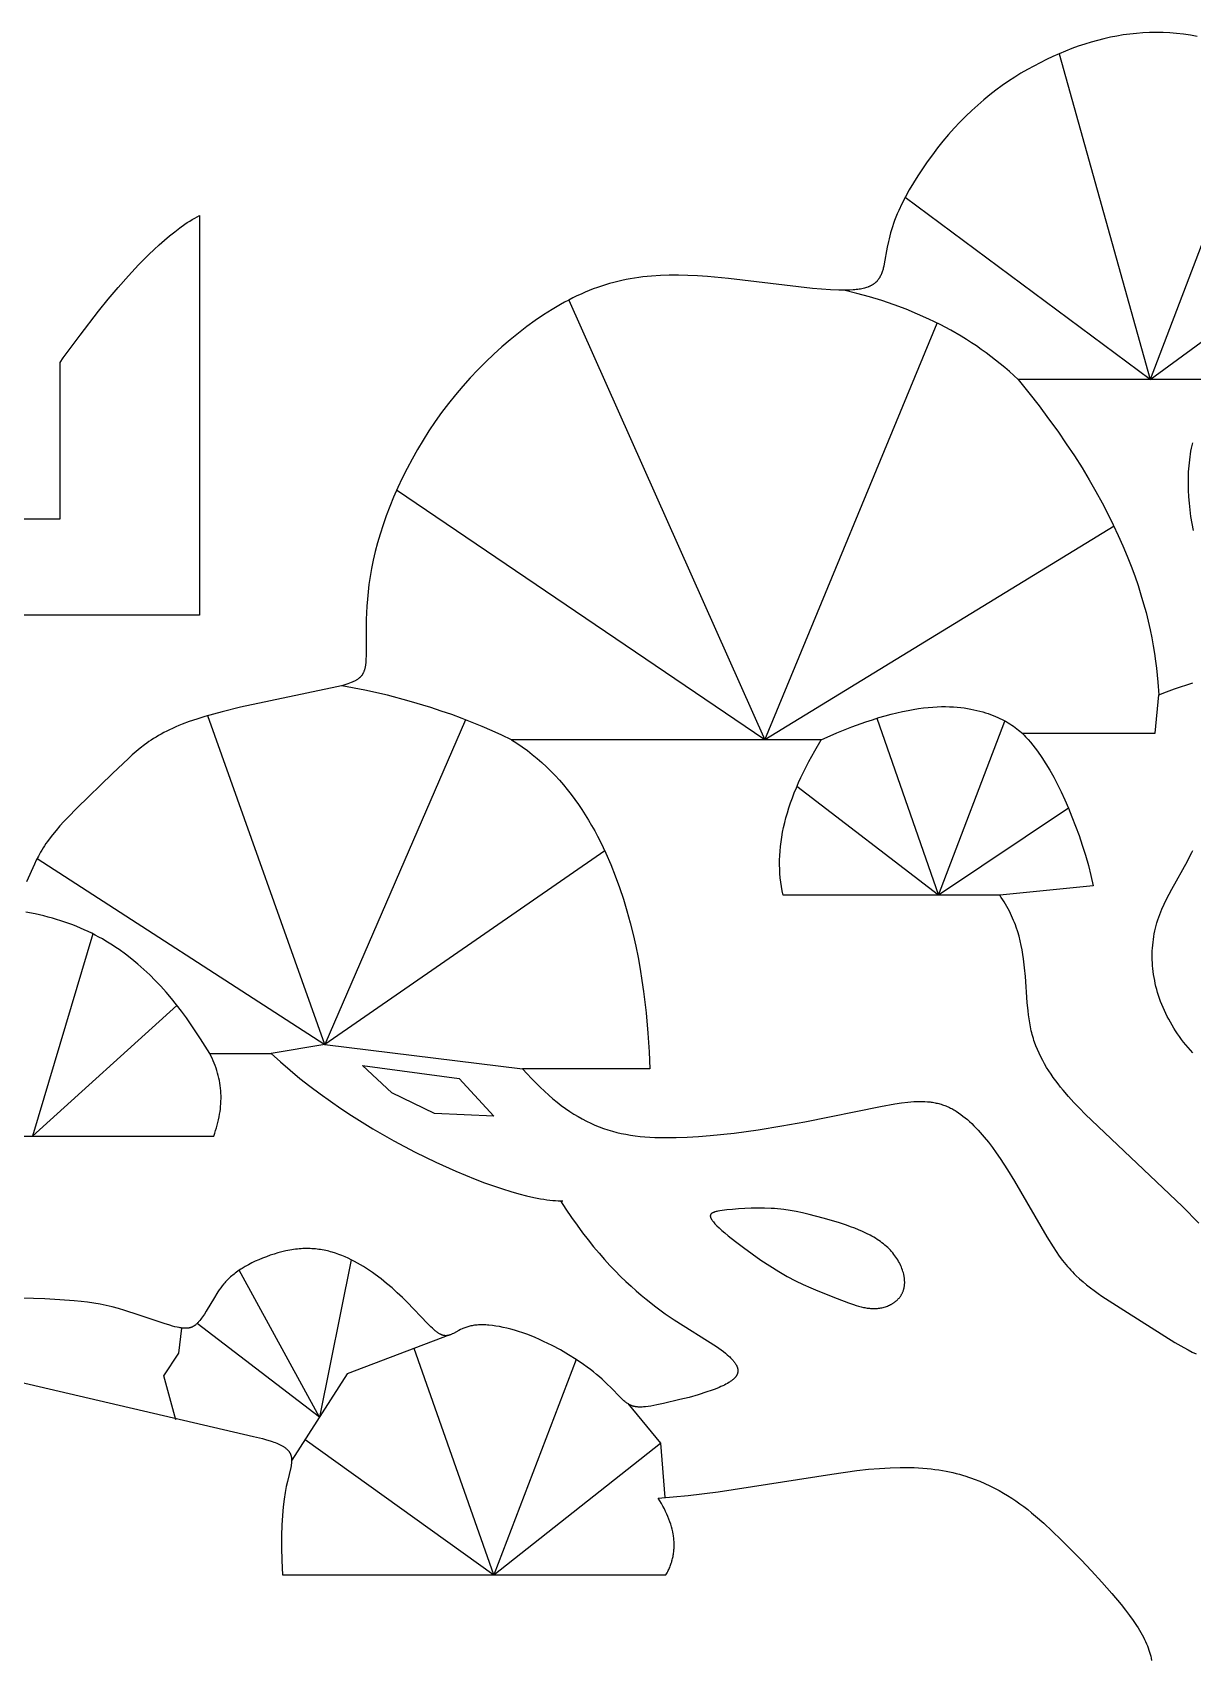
# Model space of a CAD drawing. Extents: x 7 to 176, y 5 to 122.
# Drawn here: x 56.7 to 106.7, y 52.2 to 122.3 of the extents above; entities that cross this region are included whole.
import ezdxf

# ---------------------------------------------------------------- set-up
doc = ezdxf.new("R2010")
doc.units = 0
doc.layers.get('0').update_dxf_attribs({"linetype": 'CONTINUOUS'})

msp = doc.modelspace()

# ---------------------------------------------------------------- linework, layer by layer
at = {"linetype": 'CONTINUOUS'}
for p, q in [((57.895, 101.318), (57.895, 108.054)), ((55.115, 101.318), (57.895, 101.318))]:
    msp.add_line(p, q, dxfattribs=at)
at = {"color": 7, "linetype": 'CONTINUOUS'}
for points in [[(106.864, 122.099), (106.567, 122.15), (106.271, 122.191), (105.975, 122.222), (105.681, 122.245), (105.389, 122.259), (105.099, 122.264), (104.811, 122.26), (104.525, 122.247), (104.241, 122.226), (103.959, 122.197), (103.678, 122.159), (103.399, 122.113), (103.12, 122.059), (102.843, 121.997), (102.567, 121.927), (102.291, 121.849), (102.016, 121.764), (101.741, 121.671), (101.467, 121.571), (101.192, 121.464), (100.918, 121.35), (100.643, 121.229), (100.368, 121.1), (100.094, 120.964), (99.819, 120.821), (99.546, 120.669), (99.273, 120.509), (99.002, 120.341), (98.731, 120.164), (98.463, 119.978), (98.196, 119.783), (97.931, 119.579), (97.668, 119.365), (97.408, 119.141), (97.151, 118.907), (96.896, 118.663), (96.644, 118.408), (96.396, 118.143), (96.153, 117.868), (95.914, 117.585), (95.681, 117.295), (95.456, 116.999), (95.238, 116.7), (95.029, 116.397), (94.83, 116.093), (94.641, 115.789), (94.464, 115.486), (94.299, 115.185), (94.148, 114.889), (94.011, 114.597), (93.948, 114.453), (93.888, 114.312), (93.833, 114.172), (93.782, 114.034), (93.735, 113.899), (93.693, 113.766), (93.655, 113.636), (93.621, 113.508), (93.59, 113.383), (93.563, 113.261), (93.516, 113.025), (93.386, 112.297), (93.366, 112.206), (93.345, 112.118), (93.333, 112.075), (93.321, 112.034), (93.309, 111.993), (93.295, 111.953), (93.281, 111.914), (93.266, 111.876), (93.25, 111.839), (93.234, 111.802), (93.216, 111.767), (93.197, 111.733), (93.188, 111.716), (93.178, 111.699), (93.167, 111.683), (93.157, 111.667), (93.146, 111.651), (93.135, 111.635), (93.123, 111.62), (93.112, 111.604), (93.1, 111.59), (93.087, 111.575), (93.074, 111.56), (93.061, 111.546), (93.048, 111.532), (93.034, 111.518), (93.02, 111.505), (93.005, 111.492), (92.99, 111.479), (92.975, 111.466), (92.959, 111.454), (92.943, 111.441), (92.927, 111.429), (92.91, 111.418), (92.893, 111.406), (92.875, 111.395), (92.857, 111.384), (92.838, 111.374), (92.819, 111.363), (92.8, 111.353), (92.78, 111.343), (92.759, 111.333), (92.739, 111.324), (92.717, 111.315), (92.695, 111.306), (92.673, 111.297), (92.627, 111.281), (92.579, 111.266), (92.529, 111.252), (92.476, 111.238), (92.422, 111.226), (92.365, 111.215), (92.305, 111.206), (92.244, 111.197), (92.18, 111.189), (92.114, 111.183), (92.045, 111.177), (91.902, 111.169), (91.751, 111.165), (91.591, 111.164), (91.424, 111.167), (91.07, 111.182), (90.69, 111.208), (90.289, 111.243), (86.677, 111.667), (85.78, 111.751), (85.35, 111.78), (84.932, 111.8), (84.526, 111.81), (84.13, 111.809), (83.744, 111.797), (83.365, 111.773), (83.179, 111.756), (82.994, 111.736), (82.811, 111.713), (82.629, 111.687), (82.449, 111.657), (82.269, 111.623), (82.091, 111.586), (81.913, 111.545), (81.736, 111.501), (81.56, 111.453), (81.384, 111.4), (81.209, 111.344), (81.033, 111.284), (80.858, 111.22), (80.683, 111.151), (80.507, 111.078), (80.331, 111.001), (80.155, 110.92), (79.978, 110.834), (79.8, 110.743), (79.622, 110.648), (79.443, 110.548), (79.082, 110.335), (78.72, 110.105), (78.358, 109.859), (77.996, 109.597), (77.636, 109.32), (77.278, 109.029), (76.923, 108.725), (76.573, 108.408), (76.228, 108.079), (75.89, 107.739), (75.559, 107.388), (75.236, 107.028), (74.922, 106.659), (74.619, 106.282), (74.327, 105.897), (74.048, 105.506), (73.78, 105.109), (73.525, 104.707), (73.283, 104.302), (73.053, 103.894), (72.836, 103.484), (72.631, 103.074), (72.44, 102.665), (72.261, 102.257), (72.095, 101.852), (71.943, 101.451), (71.803, 101.055), (71.677, 100.664), (71.564, 100.28), (71.465, 99.904), (71.379, 99.537), (71.306, 99.18), (71.246, 98.833), (71.197, 98.496), (71.158, 98.171), (71.128, 97.857), (71.106, 97.555), (71.091, 97.266), (71.082, 96.988), (71.076, 95.429), (71.07, 95.265), (71.065, 95.189), (71.059, 95.117), (71.052, 95.048), (71.043, 94.983), (71.037, 94.952), (71.031, 94.921), (71.025, 94.892), (71.018, 94.863), (71.011, 94.835), (71.002, 94.807), (70.994, 94.781), (70.984, 94.755), (70.974, 94.729), (70.964, 94.705), (70.958, 94.693), (70.952, 94.681), (70.946, 94.669), (70.94, 94.657), (70.934, 94.646), (70.927, 94.635), (70.92, 94.624), (70.913, 94.613), (70.906, 94.602), (70.899, 94.591), (70.891, 94.581), (70.884, 94.57), (70.876, 94.56), (70.867, 94.55), (70.859, 94.54), (70.85, 94.53), (70.841, 94.52), (70.832, 94.51), (70.823, 94.501), (70.813, 94.491), (70.803, 94.482), (70.793, 94.473), (70.783, 94.464), (70.773, 94.455), (70.751, 94.437), (70.728, 94.42), (70.704, 94.403), (70.679, 94.386), (70.653, 94.37), (70.626, 94.354), (70.597, 94.339), (70.568, 94.323), (70.537, 94.308), (70.505, 94.293), (70.472, 94.279), (70.438, 94.265), (70.365, 94.237), (70.287, 94.209), (70.204, 94.182), (70.114, 94.155), (70.019, 94.129), (69.811, 94.075), (65.666, 93.2), (64.88, 93.007), (64.501, 92.906), (64.136, 92.802), (63.788, 92.694), (63.461, 92.584), (63.157, 92.47), (63.014, 92.412), (62.875, 92.354), (62.742, 92.294), (62.613, 92.234), (62.489, 92.173), (62.369, 92.111), (62.253, 92.048), (62.141, 91.984), (62.032, 91.92), (61.927, 91.854), (61.825, 91.788), (61.726, 91.721), (61.629, 91.653), (61.535, 91.584), (61.352, 91.443), (61.177, 91.298), (61.006, 91.149), (60.838, 90.997), (60.156, 90.344), (58.619, 88.863), (58.243, 88.475), (58.063, 88.281), (57.889, 88.088), (57.724, 87.895), (57.569, 87.704), (57.424, 87.515), (57.356, 87.422), (57.291, 87.329), (57.229, 87.236), (57.17, 87.145), (57.115, 87.054), (57.062, 86.964), (56.964, 86.787), (56.875, 86.614), (56.793, 86.445), (56.451, 85.679)], [(57.895, 108.054), (58.03, 108.246), (58.758, 109.236), (59.555, 110.264), (59.974, 110.779), (60.403, 111.286), (60.839, 111.78), (61.281, 112.255), (61.726, 112.705), (61.949, 112.92), (62.171, 113.125), (62.393, 113.322), (62.614, 113.509), (62.834, 113.686), (63.052, 113.851), (63.269, 114.004), (63.376, 114.076), (63.483, 114.145), (63.59, 114.211), (63.695, 114.272), (63.8, 114.331), (63.905, 114.386), (63.905, 107.238), (63.905, 97.174)], [(63.905, 97.174), (44.073, 97.174)], [(106.67, 78.319), (106.567, 78.431), (106.468, 78.545), (106.371, 78.661), (106.277, 78.779), (106.187, 78.898), (106.099, 79.018), (106.013, 79.14), (105.931, 79.262), (105.852, 79.386), (105.777, 79.51), (105.704, 79.636), (105.634, 79.762), (105.568, 79.889), (105.505, 80.016), (105.445, 80.143), (105.389, 80.271), (105.336, 80.399), (105.286, 80.527), (105.24, 80.656), (105.197, 80.785), (105.156, 80.914), (105.12, 81.043), (105.086, 81.171), (105.056, 81.3), (105.029, 81.429), (105.005, 81.558), (104.984, 81.686), (104.966, 81.815), (104.951, 81.943), (104.94, 82.071), (104.931, 82.198), (104.926, 82.325), (104.924, 82.452), (104.924, 82.578), (104.928, 82.704), (104.935, 82.829), (104.944, 82.954), (104.957, 83.078), (104.973, 83.201), (104.991, 83.323), (105.013, 83.445), (105.037, 83.566), (105.065, 83.686), (105.095, 83.805), (105.128, 83.923), (105.164, 84.04), (105.202, 84.157), (105.244, 84.272), (105.288, 84.386), (105.334, 84.499), (105.432, 84.722), (105.537, 84.942), (105.647, 85.157), (105.761, 85.369), (106.438, 86.57), (106.535, 86.76), (106.624, 86.946), (106.665, 87.039)], [(55.702, 64.25), (66.233, 61.798), (66.615, 61.701), (66.787, 61.653), (66.947, 61.604), (67.023, 61.58), (67.095, 61.554), (67.164, 61.529), (67.23, 61.503), (67.292, 61.476), (67.352, 61.448), (67.408, 61.42), (67.435, 61.406), (67.462, 61.391), (67.487, 61.376), (67.512, 61.361), (67.535, 61.346), (67.558, 61.33), (67.58, 61.314), (67.602, 61.298), (67.622, 61.282), (67.642, 61.265), (67.661, 61.248), (67.679, 61.231), (67.696, 61.214), (67.713, 61.196), (67.729, 61.178), (67.736, 61.168), (67.743, 61.159), (67.751, 61.15), (67.757, 61.14), (67.764, 61.13), (67.771, 61.121), (67.777, 61.111), (67.783, 61.101), (67.789, 61.091), (67.795, 61.081), (67.8, 61.071), (67.805, 61.061), (67.81, 61.051), (67.815, 61.04), (67.82, 61.03), (67.824, 61.019), (67.829, 61.008), (67.833, 60.997), (67.836, 60.986), (67.84, 60.975), (67.843, 60.964), (67.847, 60.953), (67.85, 60.942), (67.852, 60.93), (67.855, 60.918), (67.857, 60.907), (67.86, 60.895), (67.861, 60.883), (67.863, 60.871), (67.865, 60.859), (67.866, 60.846), (67.867, 60.834), (67.869, 60.809), (67.869, 60.783), (67.869, 60.757), (67.868, 60.73), (67.867, 60.703), (67.864, 60.675), (67.861, 60.647), (67.857, 60.618), (67.852, 60.588), (67.841, 60.525), (67.827, 60.459), (67.686, 59.861), (67.639, 59.635), (67.592, 59.378), (67.547, 59.087), (67.507, 58.759), (67.473, 58.391), (67.447, 57.98), (67.432, 57.522), (67.429, 57.014), (67.441, 56.454), (67.468, 55.836), (83.986, 55.836), (84.012, 55.881), (84.037, 55.926), (84.061, 55.972), (84.084, 56.017), (84.106, 56.063), (84.127, 56.109), (84.146, 56.155), (84.166, 56.201), (84.184, 56.248), (84.201, 56.294), (84.217, 56.341), (84.232, 56.388), (84.246, 56.436), (84.259, 56.483), (84.271, 56.531), (84.282, 56.579), (84.292, 56.628), (84.301, 56.676), (84.309, 56.725), (84.316, 56.774), (84.323, 56.823), (84.328, 56.872), (84.332, 56.921), (84.335, 56.971), (84.337, 57.021), (84.339, 57.071), (84.339, 57.122), (84.338, 57.172), (84.336, 57.223), (84.334, 57.274), (84.33, 57.325), (84.325, 57.377), (84.32, 57.429), (84.313, 57.48), (84.305, 57.532), (84.297, 57.585), (84.276, 57.69), (84.252, 57.796), (84.224, 57.903), (84.192, 58.011), (84.155, 58.12), (84.115, 58.229), (84.071, 58.34), (84.023, 58.451), (83.971, 58.563), (83.916, 58.676), (83.856, 58.79), (83.792, 58.904), (83.724, 59.02), (83.652, 59.136), (84.297, 59.189), (84.943, 59.254), (86.236, 59.415), (91.125, 60.177), (92.2, 60.323), (92.706, 60.379), (93.187, 60.421), (93.642, 60.448), (94.073, 60.46), (94.48, 60.458), (94.675, 60.451), (94.864, 60.442), (95.048, 60.43), (95.227, 60.415), (95.401, 60.397), (95.57, 60.376), (95.734, 60.353), (95.893, 60.327), (96.048, 60.299), (96.199, 60.268), (96.345, 60.236), (96.487, 60.201), (96.626, 60.164), (96.76, 60.126), (96.891, 60.086), (97.018, 60.044), (97.143, 60.001), (97.263, 59.957), (97.496, 59.864), (97.718, 59.767), (97.929, 59.667), (98.132, 59.565), (98.327, 59.461), (98.516, 59.355), (98.699, 59.246), (98.877, 59.134), (99.051, 59.019), (99.223, 58.899), (99.393, 58.774), (99.562, 58.644), (99.732, 58.508), (99.903, 58.366), (100.252, 58.059), (100.617, 57.719), (101.008, 57.342), (101.867, 56.475), (102.315, 56.004), (102.759, 55.519), (103.187, 55.032), (103.586, 54.551), (103.771, 54.317), (103.945, 54.088), (104.105, 53.865), (104.251, 53.65), (104.317, 53.546), (104.38, 53.444), (104.439, 53.344), (104.494, 53.246), (104.546, 53.15), (104.594, 53.055), (104.638, 52.961), (104.679, 52.868), (104.717, 52.777), (104.751, 52.686), (104.783, 52.596), (104.811, 52.507), (104.836, 52.418), (104.859, 52.329), (104.878, 52.24), (104.895, 52.151)]]:
    msp.add_lwpolyline(points, dxfattribs=at)
at = {"color": 1, "linetype": 'CONTINUOUS'}
for points in [[(100.918, 121.35), (104.833, 107.323), (94.288, 115.163)], [(110.014, 120.904), (104.833, 107.323), (115.116, 114.841)], [(79.8, 110.743), (88.237, 91.801), (95.659, 109.752)], [(99.149, 107.323), (98.962, 107.497), (98.772, 107.668), (98.578, 107.835), (98.382, 107.998), (98.182, 108.158), (97.98, 108.314), (97.774, 108.467), (97.565, 108.617), (97.354, 108.763), (97.139, 108.905), (96.921, 109.045), (96.7, 109.18), (96.249, 109.441), (95.786, 109.688), (95.31, 109.921), (94.823, 110.14), (94.323, 110.346), (93.811, 110.537), (93.287, 110.715), (92.751, 110.878), (92.202, 111.028), (91.641, 111.164)], [(108.104, 107.323), (99.149, 107.323), (99.611, 106.75), (100.049, 106.186), (100.464, 105.632), (100.855, 105.087), (101.225, 104.551), (101.573, 104.025), (101.9, 103.508), (102.207, 103), (102.495, 102.502), (102.763, 102.014), (103.014, 101.535), (103.247, 101.065), (103.463, 100.605), (103.662, 100.155), (103.846, 99.715), (104.015, 99.284), (104.17, 98.863), (104.311, 98.452), (104.439, 98.05), (104.554, 97.659), (104.658, 97.277), (104.751, 96.905), (104.833, 96.543), (104.905, 96.19), (104.968, 95.848), (105.023, 95.516), (105.069, 95.194), (105.109, 94.881), (105.169, 94.287), (105.207, 93.734)], [(106.697, 100.822), (106.641, 101.121), (106.593, 101.414), (106.554, 101.704), (106.522, 101.989), (106.499, 102.269), (106.485, 102.546), (106.479, 102.817), (106.481, 103.085), (106.491, 103.348), (106.51, 103.606), (106.537, 103.86), (106.554, 103.986), (106.572, 104.11), (106.593, 104.233), (106.616, 104.355), (106.641, 104.476), (106.668, 104.596)], [(103.278, 101.001), (88.237, 91.801), (72.387, 102.548)], [(77.341, 91.801), (76.925, 91.999), (76.503, 92.19), (76.076, 92.374), (75.644, 92.551), (75.206, 92.722), (74.763, 92.885), (74.314, 93.041), (73.86, 93.19), (72.936, 93.468), (71.99, 93.717), (71.022, 93.939), (70.033, 94.132)], [(105.207, 93.734), (105.533, 93.862), (105.888, 93.992), (106.675, 94.254)], [(90.667, 91.801), (91.347, 92.097), (91.986, 92.353), (92.587, 92.571), (92.874, 92.667), (93.151, 92.754), (93.42, 92.832), (93.68, 92.903), (93.931, 92.966), (94.175, 93.021), (94.41, 93.069), (94.637, 93.11), (94.857, 93.145), (95.07, 93.174), (95.275, 93.196), (95.473, 93.212), (95.665, 93.223), (95.849, 93.229), (96.028, 93.23), (96.2, 93.227), (96.366, 93.219), (96.526, 93.207), (96.681, 93.191), (96.83, 93.172), (96.974, 93.149), (97.114, 93.124), (97.248, 93.096), (97.377, 93.066), (97.503, 93.033), (97.624, 92.999), (97.741, 92.964), (97.854, 92.927), (97.964, 92.888), (98.069, 92.849), (98.172, 92.808), (98.27, 92.765), (98.366, 92.721), (98.458, 92.677), (98.547, 92.63), (98.633, 92.583), (98.716, 92.535), (98.796, 92.485), (98.874, 92.434), (98.949, 92.383), (99.021, 92.33), (99.092, 92.276), (99.16, 92.221), (99.225, 92.166), (99.289, 92.109), (99.351, 92.052), (99.411, 91.994), (99.469, 91.935), (99.526, 91.875), (99.581, 91.815), (99.688, 91.692), (99.789, 91.566), (99.888, 91.439), (99.983, 91.309), (100.167, 91.044), (100.344, 90.77), (100.514, 90.486), (100.68, 90.19), (100.842, 89.881), (101.001, 89.557), (101.157, 89.217), (101.313, 88.858), (101.468, 88.48), (101.622, 88.086), (101.771, 87.677), (101.914, 87.256), (102.049, 86.826), (102.173, 86.39), (102.286, 85.95), (102.385, 85.509), (98.358, 85.111)], [(99.308, 92.092), (105.043, 92.092), (105.207, 93.734)], [(75.349, 92.667), (69.291, 78.682), (64.253, 92.836)], [(93.063, 92.727), (95.718, 85.111), (98.584, 92.61)], [(106.934, 70.982), (106.224, 71.705), (102.033, 75.683), (101.789, 75.929), (101.55, 76.181), (101.316, 76.44), (101.088, 76.706), (100.978, 76.841), (100.871, 76.979), (100.766, 77.118), (100.664, 77.259), (100.565, 77.401), (100.469, 77.546), (100.378, 77.693), (100.29, 77.841), (100.207, 77.992), (100.127, 78.144), (100.053, 78.299), (99.983, 78.455), (99.919, 78.614), (99.859, 78.774), (99.832, 78.855), (99.806, 78.937), (99.781, 79.019), (99.758, 79.102), (99.736, 79.185), (99.716, 79.269), (99.68, 79.438), (99.648, 79.609), (99.621, 79.781), (99.597, 79.956), (99.577, 80.133), (99.545, 80.491), (99.466, 81.6), (99.431, 81.98), (99.385, 82.363), (99.356, 82.556), (99.323, 82.75), (99.284, 82.945), (99.24, 83.14), (99.189, 83.336), (99.131, 83.532), (99.066, 83.729), (99.031, 83.827), (98.994, 83.926), (98.954, 84.024), (98.912, 84.123), (98.868, 84.222), (98.822, 84.32), (98.773, 84.419), (98.721, 84.518), (98.668, 84.617), (98.611, 84.716), (98.552, 84.815), (98.49, 84.913), (98.425, 85.012), (98.358, 85.111), (89.034, 85.111), (88.995, 85.293), (88.961, 85.477), (88.933, 85.662), (88.91, 85.849), (88.894, 86.038), (88.883, 86.229), (88.879, 86.421), (88.88, 86.615), (88.887, 86.811), (88.9, 87.009), (88.918, 87.209), (88.943, 87.41), (88.974, 87.613), (89.01, 87.817), (89.052, 88.024), (89.1, 88.232), (89.154, 88.442), (89.214, 88.653), (89.28, 88.867), (89.351, 89.082), (89.429, 89.299), (89.512, 89.518), (89.601, 89.738), (89.696, 89.96), (89.797, 90.184), (89.904, 90.41), (90.135, 90.866), (90.389, 91.33), (90.667, 91.801), (77.341, 91.801), (77.572, 91.652), (77.798, 91.497), (78.017, 91.336), (78.231, 91.17), (78.439, 90.998), (78.641, 90.821), (78.838, 90.638), (79.029, 90.451), (79.215, 90.258), (79.395, 90.062), (79.57, 89.86), (79.739, 89.655), (79.904, 89.445), (80.063, 89.232), (80.218, 89.015), (80.367, 88.794), (80.512, 88.57), (80.652, 88.343), (80.787, 88.113), (80.917, 87.88), (81.044, 87.644), (81.165, 87.406), (81.282, 87.166), (81.395, 86.924), (81.609, 86.434), (81.806, 85.938), (81.987, 85.437), (82.154, 84.933), (82.306, 84.428), (82.445, 83.922), (82.57, 83.417), (82.683, 82.915), (82.784, 82.418), (82.874, 81.926), (82.953, 81.44), (83.022, 80.964), (83.133, 80.042), (83.212, 79.171), (83.264, 78.364), (83.293, 77.631)], [(101.313, 88.858), (95.718, 85.111), (89.62, 89.784)], [(81.351, 87.02), (69.291, 78.682), (77.815, 77.631)], [(56.913, 86.69), (69.291, 78.682), (66.984, 78.29)], [(64.339, 78.29), (63.947, 78.919), (63.544, 79.526), (63.337, 79.819), (63.125, 80.106), (62.91, 80.386), (62.69, 80.659), (62.464, 80.925), (62.234, 81.183), (61.998, 81.433), (61.756, 81.676), (61.508, 81.91), (61.253, 82.136), (60.991, 82.354), (60.722, 82.563), (60.446, 82.762), (60.305, 82.859), (60.162, 82.953), (60.017, 83.044), (59.869, 83.134), (59.72, 83.221), (59.569, 83.305), (59.415, 83.387), (59.259, 83.466), (59.101, 83.543), (58.94, 83.618), (58.778, 83.69), (58.613, 83.759), (58.445, 83.825), (58.275, 83.889), (58.102, 83.951), (57.927, 84.009), (57.749, 84.065), (57.569, 84.118), (57.386, 84.168), (57.2, 84.215), (57.012, 84.26), (56.82, 84.302), (56.429, 84.376)], [(59.312, 83.44), (56.713, 74.733), (62.928, 80.363)], [(53.819, 74.733), (64.513, 74.733), (64.555, 74.852), (64.595, 74.97), (64.631, 75.088), (64.665, 75.205), (64.695, 75.322), (64.722, 75.438), (64.746, 75.554), (64.767, 75.669), (64.785, 75.784), (64.8, 75.898), (64.811, 76.012), (64.82, 76.126), (64.825, 76.239), (64.828, 76.351), (64.827, 76.463), (64.823, 76.574), (64.816, 76.685), (64.806, 76.795), (64.793, 76.905), (64.776, 77.015), (64.757, 77.124), (64.735, 77.232), (64.709, 77.34), (64.68, 77.447), (64.649, 77.554), (64.614, 77.661), (64.576, 77.767), (64.534, 77.872), (64.49, 77.977), (64.443, 78.082), (64.392, 78.186), (64.339, 78.29), (66.984, 78.29), (67.387, 77.923), (67.802, 77.566), (68.225, 77.218), (68.657, 76.879), (69.097, 76.549), (69.542, 76.229), (69.991, 75.919), (70.445, 75.619), (70.902, 75.329), (71.36, 75.05), (72.275, 74.524), (73.184, 74.041), (74.076, 73.604), (74.943, 73.215), (75.776, 72.875), (76.177, 72.723), (76.566, 72.585), (76.941, 72.459), (77.303, 72.347), (77.649, 72.248), (77.979, 72.163), (78.291, 72.091), (78.585, 72.034), (78.725, 72.01), (78.859, 71.99), (78.988, 71.974), (79.112, 71.962), (79.231, 71.953), (79.343, 71.947), (79.45, 71.946), (79.501, 71.946), (79.551, 71.948)], [(70.917, 77.774), (75.088, 77.214), (76.571, 75.59), (74.024, 75.702), (72.176, 76.598), (70.917, 77.774), (70.917, 77.774)], [(83.293, 77.631), (77.815, 77.631), (78.006, 77.419), (78.196, 77.216), (78.383, 77.023), (78.569, 76.839), (78.753, 76.664), (78.936, 76.498), (79.119, 76.341), (79.3, 76.192), (79.48, 76.052), (79.661, 75.92), (79.841, 75.795), (80.021, 75.679), (80.201, 75.569), (80.382, 75.468), (80.563, 75.373), (80.745, 75.285), (80.929, 75.204), (81.114, 75.13), (81.3, 75.062), (81.488, 75), (81.678, 74.943), (81.87, 74.893), (82.064, 74.848), (82.261, 74.809), (82.461, 74.775), (82.664, 74.746), (82.87, 74.721), (83.079, 74.701), (83.292, 74.686), (83.509, 74.675), (83.731, 74.668), (83.956, 74.664), (84.42, 74.668), (84.899, 74.685), (85.39, 74.714), (85.893, 74.754), (86.917, 74.864), (87.951, 75.004), (88.973, 75.167), (89.964, 75.343), (93.229, 76.005), (93.845, 76.118), (94.129, 76.161), (94.398, 76.194), (94.528, 76.206), (94.655, 76.215), (94.778, 76.221), (94.899, 76.224), (95.017, 76.224), (95.133, 76.22), (95.246, 76.212), (95.302, 76.207), (95.357, 76.201), (95.412, 76.194), (95.466, 76.186), (95.52, 76.177), (95.574, 76.167), (95.627, 76.156), (95.68, 76.144), (95.732, 76.131), (95.784, 76.117), (95.835, 76.102), (95.887, 76.085), (95.938, 76.068), (95.989, 76.049), (96.039, 76.03), (96.089, 76.009), (96.139, 75.987), (96.189, 75.963), (96.239, 75.939), (96.289, 75.913), (96.338, 75.886), (96.387, 75.858), (96.436, 75.829), (96.485, 75.799), (96.582, 75.735), (96.679, 75.667), (96.774, 75.595), (96.87, 75.519), (96.964, 75.44), (97.058, 75.356), (97.151, 75.269), (97.243, 75.179), (97.334, 75.086), (97.425, 74.989), (97.515, 74.89), (97.693, 74.684), (97.867, 74.468), (98.039, 74.243), (98.207, 74.011), (98.372, 73.773), (98.692, 73.284), (98.999, 72.785), (100.384, 70.386), (100.652, 69.961), (100.787, 69.759), (100.923, 69.565), (101.062, 69.38), (101.202, 69.203), (101.273, 69.119), (101.345, 69.037), (101.417, 68.957), (101.49, 68.88), (101.564, 68.804), (101.638, 68.73), (101.789, 68.588), (101.943, 68.453), (102.1, 68.323), (102.26, 68.197), (102.424, 68.075), (102.59, 67.957), (102.76, 67.84), (103.862, 67.132), (105.898, 65.84), (106.283, 65.619), (106.468, 65.52), (106.646, 65.43), (106.816, 65.349)], [(79.443, 71.946), (79.681, 71.578), (79.92, 71.226), (80.158, 70.889), (80.396, 70.567), (80.633, 70.259), (80.87, 69.965), (81.105, 69.685), (81.339, 69.418), (81.571, 69.164), (81.802, 68.922), (82.031, 68.691), (82.257, 68.472), (82.481, 68.264), (82.701, 68.067), (82.919, 67.88), (83.134, 67.702), (83.552, 67.374), (83.955, 67.079), (84.339, 66.814), (86.158, 65.666), (86.266, 65.591), (86.366, 65.519), (86.459, 65.448), (86.545, 65.38), (86.624, 65.313), (86.697, 65.249), (86.73, 65.218), (86.763, 65.187), (86.793, 65.156), (86.822, 65.126), (86.85, 65.096), (86.875, 65.067), (86.9, 65.038), (86.922, 65.009), (86.943, 64.981), (86.963, 64.954), (86.981, 64.926), (86.997, 64.899), (87.005, 64.886), (87.012, 64.873), (87.019, 64.86), (87.026, 64.847), (87.032, 64.834), (87.038, 64.821), (87.044, 64.808), (87.049, 64.795), (87.053, 64.783), (87.058, 64.77), (87.062, 64.758), (87.066, 64.746), (87.069, 64.733), (87.072, 64.721), (87.075, 64.709), (87.077, 64.697), (87.079, 64.685), (87.08, 64.673), (87.082, 64.661), (87.083, 64.65), (87.083, 64.638), (87.084, 64.626), (87.083, 64.615), (87.083, 64.603), (87.082, 64.592), (87.081, 64.581), (87.08, 64.57), (87.078, 64.558), (87.076, 64.547), (87.073, 64.536), (87.071, 64.525), (87.068, 64.514), (87.064, 64.503), (87.06, 64.493), (87.056, 64.482), (87.052, 64.471), (87.047, 64.461), (87.042, 64.45), (87.037, 64.44), (87.031, 64.429), (87.026, 64.419), (87.019, 64.409), (87.013, 64.398), (87.006, 64.388), (86.999, 64.378), (86.991, 64.368), (86.984, 64.358), (86.976, 64.348), (86.967, 64.338), (86.959, 64.328), (86.95, 64.318), (86.941, 64.308), (86.921, 64.288), (86.901, 64.269), (86.879, 64.25), (86.857, 64.231), (86.833, 64.212), (86.808, 64.193), (86.782, 64.174), (86.755, 64.156), (86.727, 64.137), (86.698, 64.119), (86.636, 64.082), (86.571, 64.046), (86.502, 64.01), (86.43, 63.975), (86.354, 63.94), (86.275, 63.906), (86.11, 63.838), (85.934, 63.773), (85.752, 63.71), (85.37, 63.59), (84.978, 63.479), (84.59, 63.38), (83.882, 63.216), (83.586, 63.153), (83.332, 63.105), (83.218, 63.088), (83.112, 63.074), (83.061, 63.069), (83.013, 63.065), (82.966, 63.062), (82.921, 63.06), (82.877, 63.059), (82.835, 63.06), (82.794, 63.062), (82.754, 63.065), (82.734, 63.067), (82.715, 63.069), (82.696, 63.072), (82.677, 63.075), (82.659, 63.078), (82.641, 63.082), (82.623, 63.086), (82.605, 63.091), (82.587, 63.095), (82.57, 63.1), (82.552, 63.106), (82.535, 63.111), (82.518, 63.117), (82.501, 63.124), (82.485, 63.131), (82.468, 63.138), (82.452, 63.145), (82.435, 63.153), (82.419, 63.161), (82.403, 63.17), (82.387, 63.179), (82.371, 63.189), (82.355, 63.198), (82.339, 63.208), (82.307, 63.23), (82.275, 63.253), (82.243, 63.277), (82.211, 63.303), (82.178, 63.33), (82.146, 63.359), (82.08, 63.42), (82.012, 63.486), (81.628, 63.883), (81.445, 64.067), (81.344, 64.164), (81.237, 64.263), (81.123, 64.364), (81.002, 64.467), (80.873, 64.572), (80.736, 64.678), (80.592, 64.785), (80.442, 64.892), (80.126, 65.106), (79.791, 65.316), (79.442, 65.519), (79.084, 65.712), (78.902, 65.803), (78.72, 65.891), (78.538, 65.974), (78.356, 66.053), (78.176, 66.126), (77.996, 66.194), (77.819, 66.257), (77.643, 66.315), (77.471, 66.368), (77.301, 66.415), (77.134, 66.457), (76.972, 66.494), (76.813, 66.525), (76.659, 66.551), (76.51, 66.572), (76.366, 66.587), (76.297, 66.592), (76.229, 66.597), (76.162, 66.599), (76.097, 66.601), (76.033, 66.601), (75.972, 66.6), (75.912, 66.597), (75.853, 66.593), (75.797, 66.588), (75.742, 66.581), (75.689, 66.573), (75.638, 66.564), (75.589, 66.554), (75.541, 66.543), (75.494, 66.531), (75.449, 66.519), (75.406, 66.505), (75.363, 66.491), (75.323, 66.476), (75.283, 66.461), (75.245, 66.445), (75.208, 66.429), (75.137, 66.396), (75.07, 66.362), (74.837, 66.236), (74.786, 66.209), (74.761, 66.197), (74.736, 66.186), (74.711, 66.176), (74.699, 66.171), (74.687, 66.167), (74.675, 66.162), (74.663, 66.159), (74.651, 66.155), (74.64, 66.152), (74.628, 66.148), (74.616, 66.146), (74.605, 66.143), (74.593, 66.141), (74.581, 66.139), (74.57, 66.137), (74.558, 66.136), (74.547, 66.135), (74.535, 66.134), (74.523, 66.134), (74.512, 66.134), (74.5, 66.134), (74.489, 66.135), (74.477, 66.135), (74.466, 66.136), (74.454, 66.138), (74.442, 66.139), (74.431, 66.141), (74.419, 66.144), (74.407, 66.146), (74.396, 66.149), (74.384, 66.152), (74.372, 66.156), (74.36, 66.16), (74.348, 66.164), (74.336, 66.168), (74.324, 66.173), (74.312, 66.178), (74.3, 66.184), (74.288, 66.189), (74.275, 66.195), (74.263, 66.202), (74.238, 66.215), (74.212, 66.23), (74.186, 66.247), (74.16, 66.264), (74.133, 66.283), (74.105, 66.304), (74.077, 66.325), (74.048, 66.348), (73.989, 66.398), (73.927, 66.454), (73.862, 66.515), (73.722, 66.654), (72.843, 67.574), (72.636, 67.781), (72.419, 67.987), (72.193, 68.19), (71.96, 68.389), (71.719, 68.582), (71.472, 68.767), (71.346, 68.856), (71.219, 68.942), (71.091, 69.027), (70.962, 69.108), (70.831, 69.186), (70.7, 69.262), (70.568, 69.334), (70.435, 69.402), (70.301, 69.467), (70.167, 69.528), (70.031, 69.585), (69.895, 69.637), (69.757, 69.685), (69.618, 69.729), (69.547, 69.749), (69.477, 69.768), (69.406, 69.785), (69.334, 69.801), (69.263, 69.816), (69.19, 69.83), (69.117, 69.842), (69.044, 69.852), (68.97, 69.862), (68.895, 69.87), (68.82, 69.876), (68.745, 69.881), (68.669, 69.885), (68.592, 69.886), (68.514, 69.887), (68.436, 69.886), (68.357, 69.883), (68.278, 69.878), (68.198, 69.872), (68.117, 69.864), (68.035, 69.855), (67.953, 69.844), (67.87, 69.831), (67.786, 69.816), (67.618, 69.783), (67.45, 69.744), (67.281, 69.7), (67.112, 69.65), (66.945, 69.596), (66.78, 69.537), (66.617, 69.475), (66.458, 69.408), (66.303, 69.339), (66.153, 69.266), (66.008, 69.191), (65.869, 69.114), (65.738, 69.035), (65.675, 68.995), (65.614, 68.954), (65.555, 68.913), (65.498, 68.872), (65.443, 68.831), (65.39, 68.789), (65.338, 68.748), (65.289, 68.706), (65.241, 68.664), (65.195, 68.621), (65.151, 68.579), (65.108, 68.536), (65.067, 68.494), (65.027, 68.451), (64.989, 68.409), (64.952, 68.366), (64.881, 68.281), (64.816, 68.196), (64.754, 68.112), (64.696, 68.028), (64.642, 67.945), (64.541, 67.782), (64.191, 67.194), (64.11, 67.067), (64.032, 66.95), (63.993, 66.895), (63.954, 66.843), (63.916, 66.794), (63.877, 66.748), (63.858, 66.726), (63.839, 66.705), (63.82, 66.684), (63.8, 66.664), (63.781, 66.645), (63.761, 66.627), (63.742, 66.61), (63.722, 66.593), (63.702, 66.578), (63.692, 66.57), (63.682, 66.563), (63.671, 66.556), (63.661, 66.549), (63.65, 66.543), (63.639, 66.536), (63.628, 66.53), (63.617, 66.524), (63.606, 66.518), (63.595, 66.513), (63.584, 66.507), (63.572, 66.502), (63.56, 66.498), (63.548, 66.493), (63.536, 66.489), (63.524, 66.485), (63.512, 66.481), (63.499, 66.477), (63.486, 66.474), (63.473, 66.471), (63.459, 66.468), (63.446, 66.465), (63.432, 66.463), (63.418, 66.461), (63.403, 66.459), (63.389, 66.457), (63.374, 66.456), (63.358, 66.455), (63.343, 66.454), (63.327, 66.453), (63.295, 66.453), (63.261, 66.454), (63.226, 66.455), (63.189, 66.458), (63.151, 66.462), (63.112, 66.467), (63.071, 66.474), (63.028, 66.481), (62.938, 66.499), (62.84, 66.522), (62.735, 66.55), (62.623, 66.582), (62.381, 66.657), (61.261, 67.039), (60.686, 67.226), (60.411, 67.306), (60.144, 67.377), (59.881, 67.438), (59.619, 67.491), (59.355, 67.537), (59.084, 67.576), (58.803, 67.61), (58.51, 67.639), (57.882, 67.684), (57.237, 67.717), (55.772, 67.761)], [(86.18, 70.87), (86.28, 70.774), (86.395, 70.669), (86.523, 70.558), (86.663, 70.44), (86.975, 70.19), (87.321, 69.926), (87.691, 69.657), (88.075, 69.392), (88.463, 69.137), (88.844, 68.901), (89.212, 68.69), (89.564, 68.503), (89.9, 68.337), (90.221, 68.191), (90.528, 68.06), (91.358, 67.733), (91.842, 67.55), (92.067, 67.471), (92.176, 67.437), (92.283, 67.405), (92.388, 67.377), (92.492, 67.353), (92.543, 67.343), (92.594, 67.334), (92.645, 67.325), (92.695, 67.318), (92.745, 67.313), (92.795, 67.308), (92.845, 67.305), (92.895, 67.303), (92.944, 67.303), (92.994, 67.303), (93.043, 67.306), (93.092, 67.31), (93.141, 67.315), (93.191, 67.322), (93.239, 67.33), (93.288, 67.34), (93.337, 67.352), (93.385, 67.365), (93.432, 67.379), (93.479, 67.395), (93.525, 67.412), (93.571, 67.431), (93.616, 67.452), (93.66, 67.474), (93.682, 67.485), (93.703, 67.497), (93.724, 67.509), (93.745, 67.522), (93.766, 67.535), (93.786, 67.548), (93.806, 67.562), (93.826, 67.576), (93.845, 67.59), (93.864, 67.605), (93.883, 67.62), (93.902, 67.635), (93.92, 67.651), (93.938, 67.667), (93.955, 67.684), (93.972, 67.701), (93.989, 67.718), (94.005, 67.736), (94.021, 67.754), (94.036, 67.772), (94.051, 67.791), (94.066, 67.81), (94.08, 67.829), (94.094, 67.849), (94.107, 67.869), (94.12, 67.89), (94.132, 67.91), (94.144, 67.932), (94.155, 67.953), (94.166, 67.975), (94.177, 67.997), (94.186, 68.02), (94.196, 68.043), (94.204, 68.066), (94.213, 68.09), (94.22, 68.114), (94.227, 68.138), (94.234, 68.162), (94.24, 68.188), (94.245, 68.213), (94.249, 68.239), (94.253, 68.265), (94.257, 68.291), (94.26, 68.318), (94.262, 68.344), (94.264, 68.372), (94.265, 68.399), (94.265, 68.427), (94.265, 68.455), (94.264, 68.483), (94.263, 68.512), (94.261, 68.541), (94.258, 68.57), (94.255, 68.599), (94.251, 68.628), (94.247, 68.658), (94.242, 68.687), (94.236, 68.717), (94.23, 68.747), (94.223, 68.778), (94.208, 68.838), (94.19, 68.9), (94.17, 68.961), (94.148, 69.023), (94.123, 69.085), (94.096, 69.147), (94.067, 69.209), (94.035, 69.271), (94.002, 69.333), (93.965, 69.395), (93.927, 69.457), (93.886, 69.518), (93.843, 69.578), (93.797, 69.638), (93.75, 69.697), (93.7, 69.756), (93.648, 69.814), (93.593, 69.871), (93.536, 69.926), (93.477, 69.981), (93.416, 70.035), (93.353, 70.087), (93.287, 70.138), (93.22, 70.188), (93.15, 70.237), (93.078, 70.284), (93.005, 70.33), (92.93, 70.375), (92.854, 70.418), (92.775, 70.461), (92.615, 70.542), (92.451, 70.619), (92.283, 70.693), (92.112, 70.762), (91.939, 70.827), (91.765, 70.889), (91.418, 71.003), (90.749, 71.198), (90.147, 71.357), (89.866, 71.423), (89.595, 71.48), (89.328, 71.528), (89.062, 71.568), (88.929, 71.584), (88.794, 71.597), (88.658, 71.609), (88.52, 71.618), (88.236, 71.629), (87.948, 71.631), (87.659, 71.626), (87.376, 71.614), (87.103, 71.597), (86.846, 71.576), (86.61, 71.551), (86.399, 71.523), (86.306, 71.509), (86.22, 71.493), (86.181, 71.485), (86.143, 71.477), (86.109, 71.468), (86.092, 71.463), (86.076, 71.458), (86.061, 71.453), (86.046, 71.447), (86.032, 71.442), (86.019, 71.436), (86.006, 71.431), (86, 71.428), (85.994, 71.424), (85.988, 71.421), (85.982, 71.418), (85.977, 71.415), (85.971, 71.412), (85.966, 71.408), (85.961, 71.405), (85.956, 71.402), (85.952, 71.398), (85.947, 71.395), (85.943, 71.391), (85.939, 71.387), (85.935, 71.383), (85.931, 71.38), (85.928, 71.376), (85.924, 71.372), (85.923, 71.37), (85.921, 71.368), (85.92, 71.366), (85.918, 71.364), (85.917, 71.361), (85.915, 71.359), (85.914, 71.357), (85.913, 71.355), (85.911, 71.353), (85.91, 71.351), (85.909, 71.349), (85.908, 71.346), (85.907, 71.344), (85.906, 71.342), (85.905, 71.34), (85.904, 71.337), (85.903, 71.335), (85.902, 71.333), (85.901, 71.33), (85.9, 71.328), (85.9, 71.326), (85.899, 71.323), (85.898, 71.321), (85.898, 71.318), (85.897, 71.316), (85.897, 71.313), (85.897, 71.311), (85.896, 71.308), (85.896, 71.306), (85.896, 71.303), (85.895, 71.301), (85.895, 71.298), (85.895, 71.295), (85.895, 71.293), (85.895, 71.29), (85.895, 71.287), (85.895, 71.285), (85.895, 71.282), (85.896, 71.276), (85.896, 71.271), (85.897, 71.265), (85.898, 71.259), (85.899, 71.253), (85.901, 71.247), (85.902, 71.241), (85.904, 71.235), (85.906, 71.228), (85.908, 71.222), (85.911, 71.215), (85.914, 71.209), (85.916, 71.202), (85.919, 71.195), (85.923, 71.188), (85.926, 71.181), (85.934, 71.167), (85.942, 71.152), (85.952, 71.136), (85.962, 71.121), (85.973, 71.104), (85.985, 71.088), (85.998, 71.07), (86.012, 71.053), (86.027, 71.034), (86.06, 70.996), (86.096, 70.956), (86.136, 70.914), (86.18, 70.87), (86.18, 70.87)], [(70.435, 69.402), (69.066, 62.632), (65.614, 68.954)], [(69.066, 62.632), (63.8, 66.664)], [(62.886, 62.512), (62.369, 64.406), (63.009, 65.388), (63.141, 66.464)], [(74.687, 66.167), (70.262, 64.492), (67.87, 60.773)], [(68.446, 61.67), (76.576, 55.837), (73.148, 65.584)], [(80.116, 65.112), (76.577, 55.836), (83.744, 61.505)], [(82.339, 63.208), (83.744, 61.505), (83.934, 59.158)]]:
    msp.add_lwpolyline(points, dxfattribs=at)

doc.saveas('drawing.dxf')
